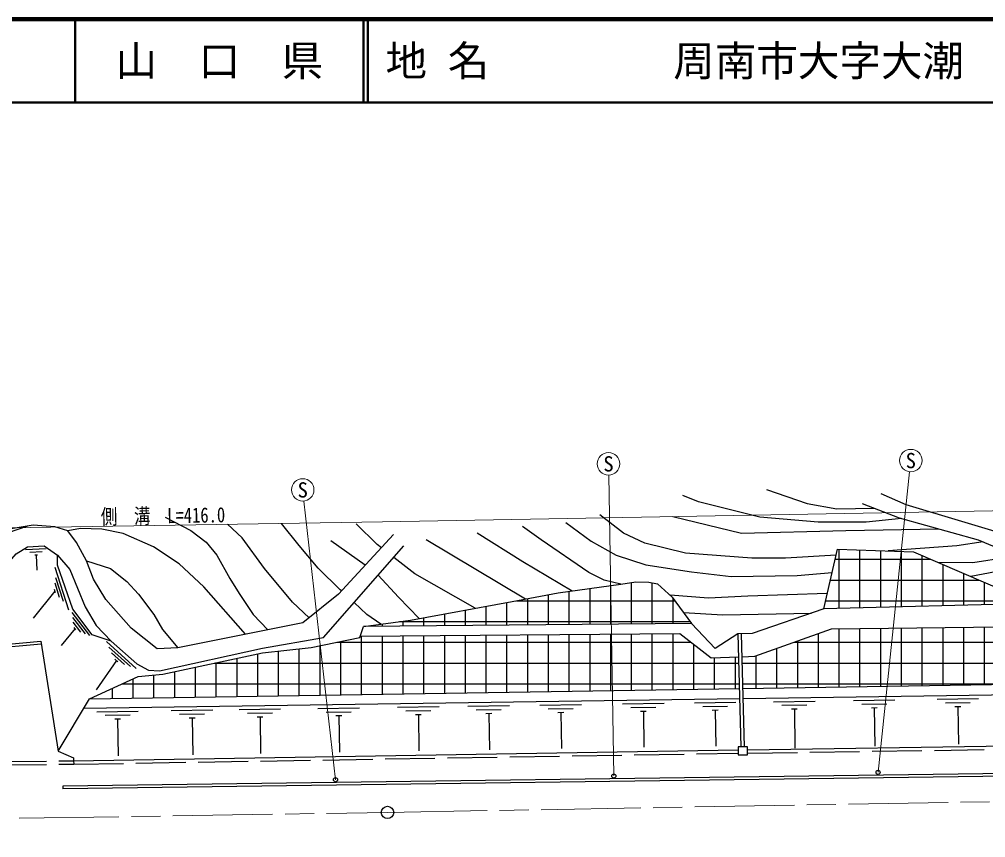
# Model space of a CAD drawing. Units: millimetres at full size, sheet at 1:1000; details may follow other scales. Extents: x 40000 to 680000, y 20000 to 380000.
# Drawn here: x 326296 to 442632, y 281482 to 380000 of the extents above; entities that cross this region are included whole.
import ezdxf
from ezdxf.enums import TextEntityAlignment as Align

# ---------------------------------------------------------------- set-up
doc = ezdxf.new("R2010")
doc.units = ezdxf.units.MM
doc.header["$LTSCALE"] = 1000
doc.linetypes.add('CHAIN', pattern=[18.5, 12, -1.5, 3.5, -1.5])
doc.linetypes.add('DASHED', pattern=[7.5, 6, -1.5])
for name, color, linetype, lineweight in [('M-BGD', 7, 'Continuous', 25), ('M-BMK', 2, 'CHAIN', 13), ('M-BMK-SRVR', 3, 'Continuous', 25), ('M-STR-HTXT', 7, 'Continuous', 13), ('M-STR-STRC', 7, 'Continuous', 25), ('M-TTL', 2, 'Continuous', 140), ('M-TTL-LINE', 7, 'Continuous', 50)]:
    doc.layers.add(name, color=color, linetype=linetype, lineweight=lineweight)
doc.layers.add('M-TTL-TXT', color=7, linetype='Continuous')
doc.styles.add('ＭＳ ゴシック', font='')
doc.styles.get('ＭＳ ゴシック').set_extended_font_data('MS Gothic')
pattern_1 = [(90, (-0, 0), (-2500, 0), []), (180, (-0, 0), (-0, -2500), [])]

msp = doc.modelspace()

# ---------------------------------------------------------------- hatches: boundary and pattern name
at = {"layer": 'M-BGD'}
h = msp.add_hatch(dxfattribs=at)
h.set_pattern_fill('USER', color=256, style=0, pattern_type=2)
h.set_pattern_definition(pattern_1)
h.paths.add_polyline_path([(433940, 315898), (424802, 316206), (423141, 309026), (448404, 309660)])
h = msp.add_hatch(dxfattribs=at)
h.set_pattern_fill('USER', color=256, style=0, pattern_type=2)
h.set_pattern_definition(pattern_1)
h.paths.add_polyline_path([(404889, 310452), (403134, 312058), (402079, 312260), (400500, 312269), (398704, 311998), (391173, 310966), (385608, 309899), (373376, 307681), (367746, 306901), (407225, 307263)])
h = msp.add_hatch(dxfattribs=at)
h.set_pattern_fill('USER', color=256, style=0, pattern_type=2)
h.set_pattern_definition(pattern_1)
h.paths.add_polyline_path([(405804, 306071), (367339, 305757), (367276, 305583), (361440, 304359), (355580, 303743), (343587, 301184), (340585, 300869), (334733, 298183), (413017, 299442), (412916, 303246), (409577, 303127)])
h = msp.add_hatch(dxfattribs=at)
h.set_pattern_fill('USER', color=256, style=0, pattern_type=2)
h.set_pattern_definition(pattern_1)
h.paths.add_polyline_path([(469178, 303843), (458858, 305844), (448047, 306905), (424082, 306606), (414853, 303315), (413316, 303260), (413417, 299448), (469385, 300348)])

# ---------------------------------------------------------------- linework, layer by layer
for p, q in [((367932, 314286), (363811, 317225)), ((387239, 310212), (375255, 317322)), ((329544, 316258), (327046, 316143)), ((329061, 315875), (327562, 315806)), ((328503, 315489), (328153, 315473)), ((328328, 315481), (328411, 313683)), ((447970, 314273), (440861, 312913)), ((332259, 308880), (330620, 314001)), ((331142, 310401), (330594, 312115)), ((331611, 309921), (330696, 312778)), ((330582, 311166), (327976, 307914)), ((330646, 310966), (330518, 311366)), ((334791, 305804), (332658, 308590)), ((334246, 306022), (332726, 308007)), ((333704, 306236), (332792, 307427)), ((333010, 306649), (331328, 304612)), ((333116, 306511), (332903, 306788)), ((413205, 292425), (412842, 306006)), ((413605, 292425), (413242, 306017)), ((340377, 301838), (336789, 305116)), ((339672, 302075), (337088, 304436)), ((338953, 302326), (337403, 303742)), ((337976, 302813), (335548, 299281)), ((338157, 302647), (337795, 302978)), ((334733, 298183), (413017, 299442)), ((413051, 298205), (334045, 297032)), ((422087, 297889), (417088, 297814)), ((431710, 298031), (426711, 297957)), ((441775, 298181), (436776, 298107)), ((340619, 296680), (335619, 296606)), ((349591, 296813), (344591, 296739)), ((357757, 296934), (352758, 296860)), ((367247, 297075), (362247, 297001)), ((376825, 297217), (371825, 297143)), ((375832, 296752), (372832, 296708)), ((385301, 297343), (380302, 297269)), ((384308, 296878), (381309, 296834)), ((393970, 297471), (388971, 297397)), ((392977, 297007), (389977, 296962)), ((403909, 297619), (398909, 297545)), ((402915, 297154), (399916, 297110)), ((401772, 296687), (401072, 296677)), ((401422, 296682), (401486, 292370)), ((412561, 297747), (407562, 297673)), ((411568, 297283), (408569, 297238)), ((410425, 296816), (409725, 296805)), ((410075, 296810), (410139, 292513)), ((421094, 297424), (418094, 297379)), ((419951, 296957), (419251, 296946)), ((419601, 296952), (419671, 292252)), ((430717, 297567), (427717, 297522)), ((429574, 297100), (428874, 297089)), ((429224, 297094), (429292, 292496)), ((440782, 297716), (437783, 297671)), ((439639, 297249), (438939, 297239)), ((439289, 297244), (439356, 292752)), ((339625, 296215), (336626, 296171)), ((338482, 295748), (337782, 295738)), ((338132, 295743), (338198, 291320)), ((348597, 296348), (345598, 296304)), ((347454, 295881), (346754, 295871)), ((347104, 295876), (347170, 291469)), ((356764, 296469), (353765, 296425)), ((355621, 296002), (354921, 295992)), ((355271, 295997), (355336, 291605)), ((366254, 296610), (363254, 296566)), ((365110, 296143), (364411, 296133)), ((364761, 296138), (364825, 291762)), ((374688, 296285), (373989, 296275)), ((374338, 296280), (374403, 291921)), ((383165, 296411), (382465, 296401)), ((382815, 296406), (382880, 292061)), ((391834, 296540), (391134, 296529)), ((391484, 296534), (391548, 292205)), ((332836, 290731), (412855, 292058)), ((413962, 292058), (472545, 292921)), ((332836, 290731), (332840, 290332)), ((470750, 289526), (331549, 287680)), ((470753, 289226), (331553, 287380)), ((331549, 287680), (331553, 287380))]:
    msp.add_line(p, q, dxfattribs=at)
at = {"layer": 'M-BGD', "linetype": 'DASHED'}
for p, q in [((413962, 291658), (472545, 292521)), ((332840, 290332), (412855, 291658)), ((323567, 290638), (332836, 290731)), ((323567, 290238), (332840, 290332))]:
    msp.add_line(p, q, dxfattribs=at)
at = {"layer": 'M-BGD'}
for points in [[(432491, 319910), (428262, 319471), (422482, 319453), (415442, 320056), (408065, 321916), (406177, 322685)], [(416240, 323405), (421152, 321721), (424698, 321083), (429218, 321150)], [(457547, 308515), (454672, 311198), (447250, 317283), (433058, 321545), (430052, 322881)], [(427762, 321715), (432209, 319988), (441746, 317342), (446205, 315455), (450467, 312601), (453428, 309799), (453347, 309516), (452901, 309042), (448404, 309660), (423141, 309026), (414523, 306051), (412813, 306005), (410078, 304270), (407225, 307263), (367746, 306901)], [(343836, 320051), (346924, 318446), (348799, 317046), (350093, 315495), (351634, 312684), (352769, 310862), (354441, 308355), (356232, 306514)], [(424639, 315501), (418521, 315140), (414487, 315132), (406513, 315731), (401588, 316929), (399035, 318127), (396193, 320334)], [(404953, 320137), (413217, 318151), (425802, 318481), (436978, 318665)], [(371354, 317979), (364706, 310804), (360444, 307351), (345359, 304354), (342876, 304217), (339743, 306698), (336713, 310155), (335209, 312618), (334386, 314802), (333190, 317028), (332120, 318431), (330589, 318885), (327952, 319107), (325087, 318612), (321917, 317427), (319994, 316592), (319070, 316454), (317765, 316618), (316440, 317185), (313767, 319320)], [(327266, 318989), (324824, 318128), (322817, 317084), (321970, 316388), (320972, 315936), (319568, 315785), (318187, 316041), (317102, 316902)], [(361169, 307938), (359180, 309845), (355823, 313891), (353109, 317560), (351338, 319217)], [(365066, 311192), (364920, 311326), (362281, 313930), (359993, 316653), (357858, 319321)], [(369884, 316393), (369379, 316788), (366858, 319261)], [(398704, 311998), (396686, 312479), (394856, 313394), (389112, 317319), (386860, 318951)], [(392095, 319424), (395136, 317178), (398143, 315473), (401707, 314342), (407231, 313498), (411996, 312931), (419925, 313026), (424152, 313393)], [(353541, 305980), (348495, 311675), (345539, 314431), (342454, 316480), (338815, 318104), (336221, 318625), (333646, 318710), (332120, 318431)], [(381408, 318173), (386906, 314734), (392861, 311198)], [(321929, 290616), (321856, 292063), (319816, 304010), (320142, 306389), (321621, 309943), (323988, 313432), (325912, 315660), (327286, 316514), (329271, 316606), (330874, 315507), (332385, 313768), (334217, 309282), (335563, 307012), (337363, 305131), (340455, 302398), (341843, 301643), (343175, 301574), (355563, 304311), (362901, 305591), (372591, 316597)], [(442322, 317098), (439149, 316626), (430887, 316001)], [(337363, 305131), (335054, 305910), (332754, 308975), (330879, 314291), (330874, 315507)], [(423141, 309026), (424802, 316206), (433940, 315898), (448404, 309660)], [(436856, 314640), (441095, 314606), (445217, 315260), (445979, 315550)], [(334386, 314802), (337291, 313881), (339229, 312333), (340627, 310781), (342489, 308350), (343530, 306563), (345359, 304354)], [(381157, 309092), (373923, 313233), (371381, 315222)], [(374437, 307873), (371952, 310445), (369484, 313067)], [(330981, 291915), (334733, 298183), (340585, 300869), (343587, 301184), (355580, 303743), (361440, 304359), (367276, 305583), (367746, 306901), (373376, 307681), (385608, 309899), (391173, 310966), (398704, 311998), (400500, 312269), (402079, 312260), (403134, 312058), (404889, 310452), (407225, 307263)], [(423570, 310883), (413990, 310541), (409280, 310324), (404653, 310669)], [(369815, 307187), (368147, 308360), (366595, 309787)], [(406262, 308578), (410974, 308310), (421679, 308522)], [(367339, 305757), (405804, 306071), (409577, 303127), (412916, 303246)], [(413316, 303260), (414853, 303315), (424082, 306606), (448047, 306905), (458858, 305844), (469178, 303843), (469385, 300348)], [(322794, 290827), (322363, 304537), (328893, 305134)], [(323094, 290827), (322671, 304264), (328940, 304837)], [(328893, 305134), (330981, 291915), (332813, 291087), (332836, 290731)], [(413417, 299448), (470796, 300371), (470546, 299058), (413451, 298211)]]:
    msp.add_lwpolyline(points, dxfattribs=at)
msp.add_lwpolyline([(412855, 291435), (413962, 291435), (413962, 292425), (412855, 292425)], close=True, dxfattribs=at)
at = {"layer": 'M-BMK'}
msp.add_lwpolyline([(75259, 310802), (86600, 305105), (97490, 300262), (108432, 296056), (120318, 292153), (129886, 289503), (142368, 286579), (152734, 284740), (166130, 282914), (170461, 282556), (179612, 281948), (194659, 281482), (207091, 281501), (270791, 282922), (370617, 284521), (470784, 286302), (523462, 287157), (539816, 287138), (556162, 286497), (558483, 286367), (565657, 285802), (571050, 285331)], dxfattribs=at)
at = {"layer": 'M-BMK-SRVR'}
msp.add_circle((370617, 284521), 750, dxfattribs=at)
at = {"layer": 'M-STR-HTXT'}
for p, q in [((397867, 288911), (397248, 325135)), ((429680, 289354), (433477, 325536)), ((364361, 288458), (360565, 322006))]:
    msp.add_line(p, q, dxfattribs=at)
msp.add_lwpolyline([(160596, 318992), (169939, 317718), (173064, 317460), (181314, 316912), (195174, 316482), (206674, 316500), (270120, 317916), (370026, 319516), (470189, 321297), (523199, 322158), (540523, 322137), (557825, 321458), (560835, 321290), (568555, 320682), (573688, 320234)], dxfattribs=at)
for centre in [(433618, 326879), (397225, 326485), (360414, 323348)]:
    msp.add_circle(centre, 1350, dxfattribs=at)
at = {"layer": 'M-STR-STRC'}
for centre in [(364361, 288458), (397867, 288911), (429680, 289354)]:
    msp.add_circle(centre, 250, dxfattribs=at)
at = {"layer": 'M-TTL'}
msp.add_line((680000, 380000), (40000, 380000), dxfattribs=at)
at = {"layer": 'M-TTL-LINE'}
for p, q in [((333000, 380000), (333000, 370000)), ((367750, 380000), (367750, 370000)), ((368250, 380000), (368250, 370000)), ((40000, 370000), (680000, 370000))]:
    msp.add_line(p, q, dxfattribs=at)

# ---------------------------------------------------------------- texts
at = {"layer": 'M-STR-HTXT', "style": 'ＭＳ ゴシック'}
for p in [(397225, 326485), (433618, 326879), (360414, 323348)]:
    msp.add_text('S', height=1833, dxfattribs=at).set_placement(p, align=Align.MIDDLE_CENTER)
at = {"layer": 'M-STR-HTXT', "style": 'ＭＳ ゴシック', "width": 0.8}
msp.add_text('側\u3000溝\u3000L=416.0', height=1833, rotation=0.918, dxfattribs=at).set_placement((343611, 318781), align=Align.BOTTOM_CENTER)
at = {"layer": 'M-TTL-TXT', "style": 'ＭＳ ゴシック'}
msp.add_text('山\u3000口\u3000県', height=3666, dxfattribs=at).set_placement((350375, 375000), align=Align.MIDDLE_CENTER)
for s, p in [('地 名', (370380, 375000)), ('周南市大字大潮', (405024, 375000))]:
    msp.add_text(s, height=3666, dxfattribs=at).set_placement(p, align=Align.MIDDLE_LEFT)

doc.saveas('drawing.dxf')
